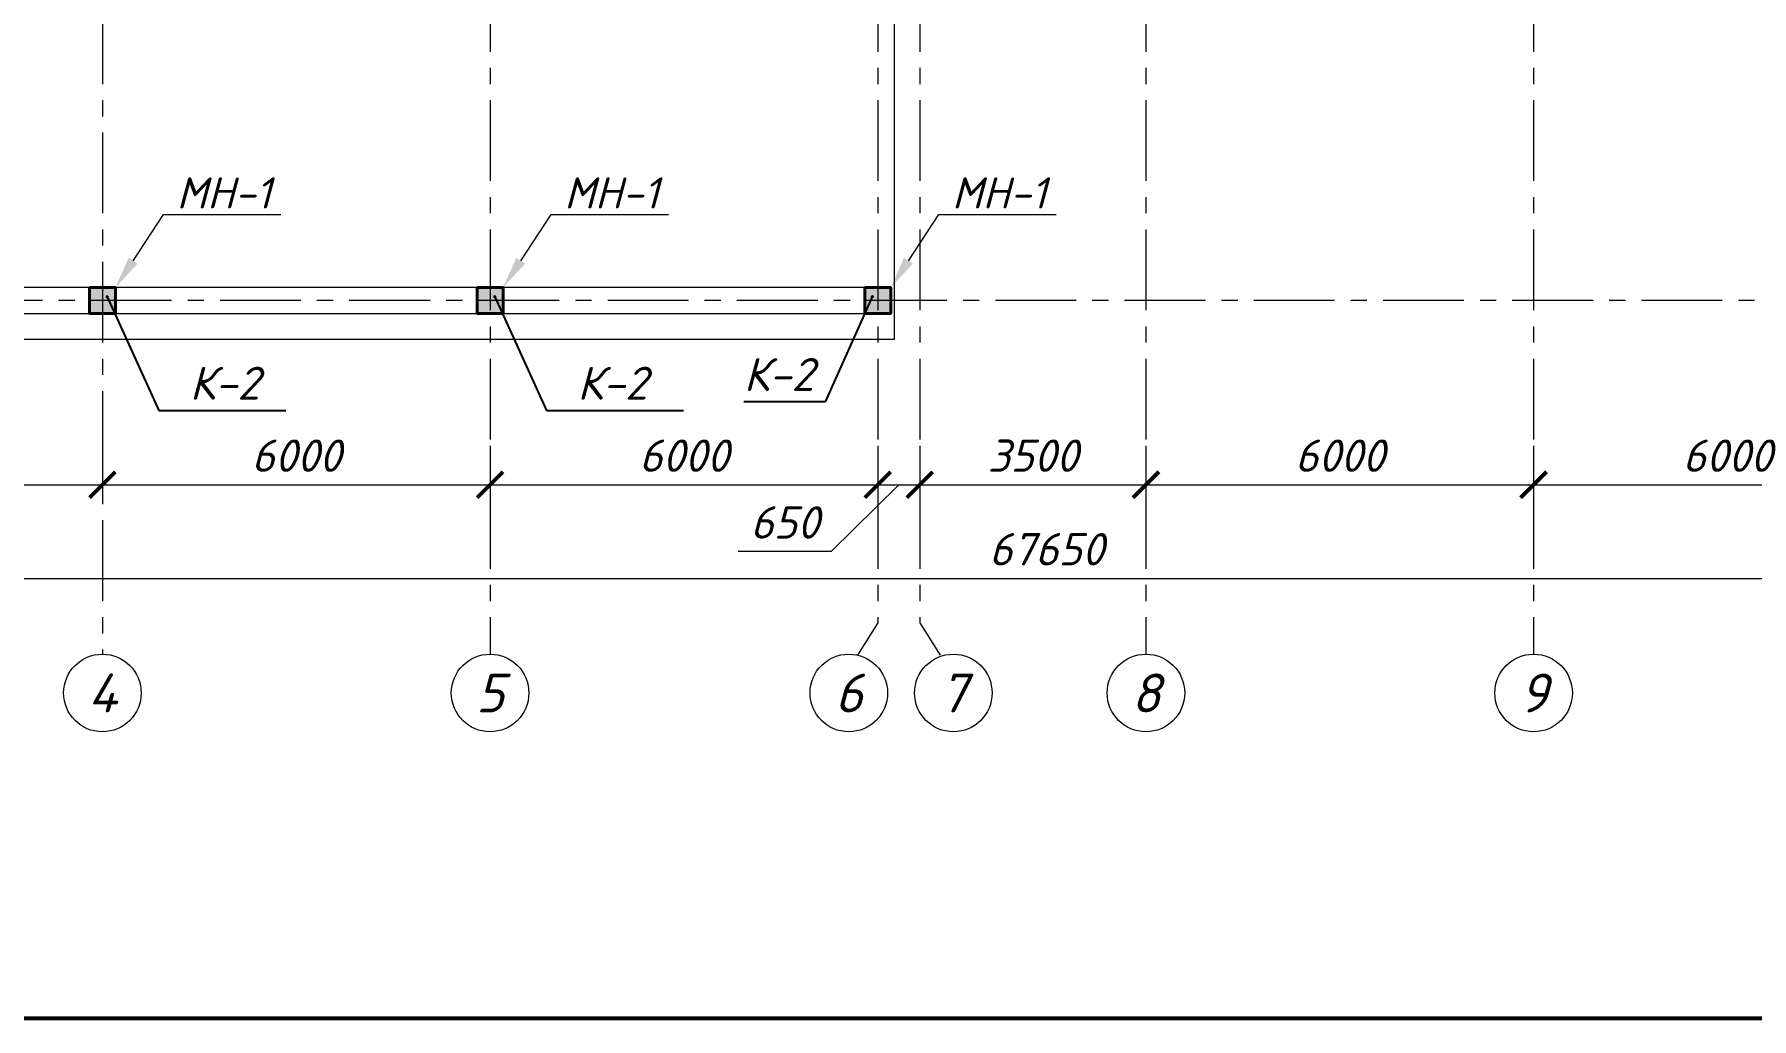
# Model space of a CAD drawing. Header units: millimetres. Extents: x -14920 to 775780, y -118968 to -4590.
# Drawn here: x 16946 to 43525, y -95368 to -80136 of the extents above; entities that cross this region are included whole.
import ezdxf
from ezdxf import colors
from ezdxf.entities.mleader import LeaderData, LeaderLine
from ezdxf.enums import TextEntityAlignment as Align
from ezdxf.math import Vec2, Vec3

# ---------------------------------------------------------------- set-up
doc = ezdxf.new("R2010")
doc.units = ezdxf.units.MM
doc.header["$PDMODE"] = 35
doc.linetypes.add('CENTERX2', pattern=[4, 2.5, -0.5, 0.5, -0.5])
doc.layers.get('Defpoints').update_dxf_attribs({"color": 1, "lineweight": 0})
for name, color, linetype, lineweight in [('#Закл выноски и размеры', 7, 'Continuous', 13), ('#Закладные', 10, 'Continuous', 40), ('k_ Выноски', 7, 'Continuous', 13), ('k_ Осевая', 8, 'CENTERX2', 9), ('k_ Осевые размеры', 251, 'Continuous', 5), ('k_ Позиции', 1, 'Continuous', 13), ('Колонна', 84, 'Continuous', 30), ('Линия Тонкая', 86, 'Continuous', 9), ('Перекрытие. Отм. 0.000', 214, 'Continuous', 40), ('Штриховка', 7, 'Continuous', 25)]:
    doc.layers.add(name, color=color, linetype=linetype, lineweight=lineweight)
doc.styles.get("Standard").update_dxf_attribs({"font": 'isocpeur.ttf'})
doc.styles.add('STEP PR', font='isocpeui.ttf')
doc.dimstyles.get("Standard").update_dxf_attribs({"dimtxt": 0.18, "dimasz": 0.18, "dimexe": 0.18, "dimexo": 0.0625, "dimgap": 0.09, "dimtad": 0, "dimtih": 1, "dimtoh": 1, "dimdec": 4, "dimzin": 0, "dimdsep": 46, "dimtxsty": 'Standard', "dimcen": 0.09, "dimadec": 0, "dimazin": 0, "dimtfac": 1, "dimtdec": 4, "dimtofl": 0, "dimtmove": 0, "dimatfit": 3, "dimfxl": 1, "dimtolj": 1, "dimtzin": 0, "dimarcsym": 0})
doc.dimstyles.new('STEP PR', dxfattribs={"dimscale": 100, "dimtxt": 2.5, "dimasz": 2, "dimexe": 1, "dimexo": 2, "dimgap": 1, "dimtad": 1, "dimdec": 4, "dimlfac": -1, "dimtxsty": 'STEP PR', "dimblk": 'ARCHTICK', "dimcen": 2, "dimdle": 1.5, "dimclrt": 1, "dimadec": 0, "dimazin": 0, "dimtfac": 1, "dimtdec": 4, "dimtmove": 1, "dimatfit": 3, "dimldrblk": 'DOTSMALL', "dimfxl": 1, "dimtolj": 1, "dimtzin": 0, "dimarcsym": 0})

# ---------------------------------------------------------------- blocks, each defined once
blk = doc.blocks.new('*U2186')
blk.add_lwpolyline([(-200, -200), (200, -200), (200, 200), (-200, 200)], close=True)
blk = doc.blocks.new('*U2360')
at = {"layer": 'Линия Тонкая'}
for points in [[(12200, 200), (12200, -200), (17800, -200), (17800, 200)], [(18200, 200), (18200, -200), (23800, -200), (23800, 200)], [(24200, 200), (24200, -200), (29800, -200), (29800, 200)]]:
    blk.add_lwpolyline(points, close=True, dxfattribs=at)
for p in [(18000, 0), (24000, 0), (30000, 0)]:
    blk.add_blockref('*U2186', p)
blk = doc.blocks.new('_ArchTick')
at = {"color": 0, "linetype": 'ByBlock', "const_width": 0.15}
blk.add_lwpolyline([(-0.5, -0.5), (0.5, 0.5)], dxfattribs=at)
blk = doc.blocks.new('*D2298')
at = {"layer": 'Defpoints', "color": 0, "transparency": 16777216}
for p in [(17845, -126715), (23845, -126715), (23845, -127715)]:
    blk.add_point(p, dxfattribs=at)
at = {"layer": 'k_ Осевые размеры', "color": 0, "lineweight": -2, "transparency": 16777216}
for p, q in [((17845, -127115), (17845, -127915)), ((23845, -127115), (23845, -127915)), ((17545, -127715), (24145, -127715))]:
    blk.add_line(p, q, dxfattribs=at)
at = {"layer": 'k_ Осевые размеры', "color": 0, "lineweight": -2, "transparency": 16777216, "xscale": 400, "yscale": 400, "zscale": 400, "rotation": 180}
blk.add_blockref('_ArchTick', (17845, -127715), dxfattribs=at)
at = {"layer": 'k_ Осевые размеры', "color": 0, "lineweight": -2, "transparency": 16777216, "xscale": 400, "yscale": 400, "zscale": 400}
blk.add_blockref('_ArchTick', (23845, -127715), dxfattribs=at)
at = {"layer": 'k_ Осевые размеры', "color": 1, "transparency": 16777216, "insert": (20845, -127265), "char_height": 500, "attachment_point": 5, "style": 'STEP PR'}
blk.add_mtext('\\A1;6000', dxfattribs=at)
blk = doc.blocks.new('_DotSmall')
at = {"color": 0, "linetype": 'ByBlock', "const_width": 0.5}
blk.add_lwpolyline([(-0.0625, 0, 1), (0.0625, 0, 1)], format="xyb", close=True, dxfattribs=at)
blk = doc.blocks.new('*D2299')
at = {"layer": 'Defpoints', "color": 0, "transparency": 16777216}
for p in [(23845, -126715), (29845, -126715), (29845, -127715)]:
    blk.add_point(p, dxfattribs=at)
at = {"layer": 'k_ Осевые размеры', "color": 0, "lineweight": -2, "transparency": 16777216}
for p, q in [((23845, -127115), (23845, -127915)), ((29845, -127115), (29845, -127915)), ((23545, -127715), (30145, -127715))]:
    blk.add_line(p, q, dxfattribs=at)
at = {"layer": 'k_ Осевые размеры', "color": 0, "lineweight": -2, "transparency": 16777216, "xscale": 400, "yscale": 400, "zscale": 400, "rotation": 180}
blk.add_blockref('_ArchTick', (23845, -127715), dxfattribs=at)
at = {"layer": 'k_ Осевые размеры', "color": 0, "lineweight": -2, "transparency": 16777216, "xscale": 400, "yscale": 400, "zscale": 400}
blk.add_blockref('_ArchTick', (29845, -127715), dxfattribs=at)
at = {"layer": 'k_ Осевые размеры', "color": 1, "transparency": 16777216, "insert": (26845, -127265), "char_height": 500, "attachment_point": 5, "style": 'STEP PR'}
blk.add_mtext('\\A1;6000', dxfattribs=at)
blk = doc.blocks.new('*D2300')
at = {"layer": 'Defpoints', "color": 0, "transparency": 16777216}
for p in [(29845, -126715), (35845, -126715), (35845, -127715)]:
    blk.add_point(p, dxfattribs=at)
at = {"layer": 'k_ Осевые размеры', "color": 0, "lineweight": -2, "transparency": 16777216}
for p, q in [((29845, -127115), (29845, -127915)), ((35845, -127115), (35845, -127915)), ((29545, -127715), (36145, -127715))]:
    blk.add_line(p, q, dxfattribs=at)
at = {"layer": 'k_ Осевые размеры', "color": 0, "lineweight": -2, "transparency": 16777216, "xscale": 400, "yscale": 400, "zscale": 400, "rotation": 180}
blk.add_blockref('_ArchTick', (29845, -127715), dxfattribs=at)
at = {"layer": 'k_ Осевые размеры', "color": 0, "lineweight": -2, "transparency": 16777216, "xscale": 400, "yscale": 400, "zscale": 400}
blk.add_blockref('_ArchTick', (35845, -127715), dxfattribs=at)
at = {"layer": 'k_ Осевые размеры', "color": 1, "transparency": 16777216, "insert": (32845, -127265), "char_height": 500, "attachment_point": 5, "style": 'STEP PR'}
blk.add_mtext('\\A1;6000', dxfattribs=at)
blk = doc.blocks.new('*D2301')
at = {"layer": 'Defpoints', "color": 0, "transparency": 16777216}
for p in [(35845, -126715), (36495, -126715), (36495, -127715)]:
    blk.add_point(p, dxfattribs=at)
at = {"layer": 'k_ Осевые размеры', "color": 0, "lineweight": -2, "transparency": 16777216}
for p, q in [((35845, -127115), (35845, -127915)), ((36495, -127115), (36495, -127915)), ((36170, -127715), (35124, -128749)), ((35545, -127715), (36795, -127715)), ((35124, -128749), (33685, -128749))]:
    blk.add_line(p, q, dxfattribs=at)
at = {"layer": 'k_ Осевые размеры', "color": 0, "lineweight": -2, "transparency": 16777216, "xscale": 400, "yscale": 400, "zscale": 400, "rotation": 180}
blk.add_blockref('_ArchTick', (35845, -127715), dxfattribs=at)
at = {"layer": 'k_ Осевые размеры', "color": 0, "lineweight": -2, "transparency": 16777216, "xscale": 400, "yscale": 400, "zscale": 400}
blk.add_blockref('_ArchTick', (36495, -127715), dxfattribs=at)
at = {"layer": 'k_ Осевые размеры', "color": 1, "transparency": 16777216, "insert": (34405, -128299), "char_height": 500, "attachment_point": 5, "style": 'STEP PR'}
blk.add_mtext('\\A1;650', dxfattribs=at)
blk = doc.blocks.new('*D2302')
at = {"layer": 'Defpoints', "color": 0, "transparency": 16777216}
for p in [(36495, -126715), (39995, -126715), (39995, -127715)]:
    blk.add_point(p, dxfattribs=at)
at = {"layer": 'k_ Осевые размеры', "color": 0, "lineweight": -2, "transparency": 16777216}
for p, q in [((36495, -127115), (36495, -127915)), ((39995, -127115), (39995, -127915)), ((36195, -127715), (40295, -127715))]:
    blk.add_line(p, q, dxfattribs=at)
at = {"layer": 'k_ Осевые размеры', "color": 0, "lineweight": -2, "transparency": 16777216, "xscale": 400, "yscale": 400, "zscale": 400, "rotation": 180}
blk.add_blockref('_ArchTick', (36495, -127715), dxfattribs=at)
at = {"layer": 'k_ Осевые размеры', "color": 0, "lineweight": -2, "transparency": 16777216, "xscale": 400, "yscale": 400, "zscale": 400}
blk.add_blockref('_ArchTick', (39995, -127715), dxfattribs=at)
at = {"layer": 'k_ Осевые размеры', "color": 1, "transparency": 16777216, "insert": (38245, -127265), "char_height": 500, "attachment_point": 5, "style": 'STEP PR'}
blk.add_mtext('\\A1;3500', dxfattribs=at)
blk = doc.blocks.new('*D2303')
at = {"layer": 'Defpoints', "color": 0, "transparency": 16777216}
for p in [(39995, -126715), (45995, -126715), (45995, -127715)]:
    blk.add_point(p, dxfattribs=at)
at = {"layer": 'k_ Осевые размеры', "color": 0, "lineweight": -2, "transparency": 16777216}
for p, q in [((39995, -127115), (39995, -127915)), ((45995, -127115), (45995, -127915)), ((39695, -127715), (46295, -127715))]:
    blk.add_line(p, q, dxfattribs=at)
at = {"layer": 'k_ Осевые размеры', "color": 0, "lineweight": -2, "transparency": 16777216, "xscale": 400, "yscale": 400, "zscale": 400, "rotation": 180}
blk.add_blockref('_ArchTick', (39995, -127715), dxfattribs=at)
at = {"layer": 'k_ Осевые размеры', "color": 0, "lineweight": -2, "transparency": 16777216, "xscale": 400, "yscale": 400, "zscale": 400}
blk.add_blockref('_ArchTick', (45995, -127715), dxfattribs=at)
at = {"layer": 'k_ Осевые размеры', "color": 1, "transparency": 16777216, "insert": (42995, -127265), "char_height": 500, "attachment_point": 5, "style": 'STEP PR'}
blk.add_mtext('\\A1;6000', dxfattribs=at)
blk = doc.blocks.new('*D2304')
at = {"layer": 'Defpoints', "color": 0, "transparency": 16777216}
for p in [(45995, -126715), (51995, -126715), (51995, -127715)]:
    blk.add_point(p, dxfattribs=at)
at = {"layer": 'k_ Осевые размеры', "color": 0, "lineweight": -2, "transparency": 16777216}
for p, q in [((45995, -127115), (45995, -127915)), ((51995, -127115), (51995, -127915)), ((45695, -127715), (52295, -127715))]:
    blk.add_line(p, q, dxfattribs=at)
at = {"layer": 'k_ Осевые размеры', "color": 0, "lineweight": -2, "transparency": 16777216, "xscale": 400, "yscale": 400, "zscale": 400, "rotation": 180}
blk.add_blockref('_ArchTick', (45995, -127715), dxfattribs=at)
at = {"layer": 'k_ Осевые размеры', "color": 0, "lineweight": -2, "transparency": 16777216, "xscale": 400, "yscale": 400, "zscale": 400}
blk.add_blockref('_ArchTick', (51995, -127715), dxfattribs=at)
at = {"layer": 'k_ Осевые размеры', "color": 1, "transparency": 16777216, "insert": (48995, -127265), "char_height": 500, "attachment_point": 5, "style": 'STEP PR'}
blk.add_mtext('\\A1;6000', dxfattribs=at)
blk = doc.blocks.new('*D2306')
at = {"layer": 'Defpoints', "color": 0, "transparency": 16777216}
for p in [(5845, -126715), (73495, -126715), (73495, -129167)]:
    blk.add_point(p, dxfattribs=at)
at = {"layer": 'k_ Осевые размеры', "color": 0, "lineweight": -2, "transparency": 16777216}
for p, q in [((5845, -127115), (5845, -129367)), ((73495, -127115), (73495, -129367)), ((5545, -129167), (73795, -129167))]:
    blk.add_line(p, q, dxfattribs=at)
at = {"layer": 'k_ Осевые размеры', "color": 0, "lineweight": -2, "transparency": 16777216, "xscale": 400, "yscale": 400, "zscale": 400, "rotation": 180}
blk.add_blockref('_ArchTick', (5845, -129167), dxfattribs=at)
at = {"layer": 'k_ Осевые размеры', "color": 0, "lineweight": -2, "transparency": 16777216, "xscale": 400, "yscale": 400, "zscale": 400}
blk.add_blockref('_ArchTick', (73495, -129167), dxfattribs=at)
at = {"layer": 'k_ Осевые размеры', "color": 1, "transparency": 16777216, "insert": (38456, -128713), "char_height": 500, "attachment_point": 5, "style": 'STEP PR'}
blk.add_mtext('\\A1;67650', dxfattribs=at)
blk = doc.blocks.new('REINFORCED_CONCRETE')
blk = doc.blocks.new('Оси 1-200')
at = {"layer": 'k_ Осевая', "ltscale": 500}
for points in [[(29845.30853, -109764.63317), (29845.30853, -130337.33479)], [(35845.30853, -109764.63317), (35845.30853, -129852.91824)], [(36495.30853, -109764.63317), (36495.30853, -129852.91824)], [(39995.30853, -109764.63317), (39995.30853, -130337.33479)], [(45995.30853, -109764.63317), (45995.30853, -130337.33479)], [(23845.30853, -112264.63317), (23845.30853, -130337.33479)], [(78915.85205, -124864.63317), (329.20252, -124864.63317)], [(35845.30853, -129852.91824), (35530.26482, -130352.4203)], [(36495.30853, -129852.91824), (36810.35224, -130352.4203)]]:
    blk.add_lwpolyline(points, dxfattribs=at)
at = {"layer": 'k_ Осевая', "color": 254, "linetype": 'ByBlock', "lineweight": 15, "ltscale": 10}
for centre in [(23845.30853, -130937.33479), (29845.30853, -130937.33479), (35396.56723, -130937.33479), (37014.90352, -130937.33479), (39995.30853, -130937.33479), (45995.30853, -130937.33479)]:
    blk.add_circle(centre, 600, dxfattribs=at)
at = {"layer": 'k_ Осевая', "color": 1, "linetype": 'ByBlock', "char_height": 600, "width": 484.8732214, "attachment_point": 5, "style": 'STEP PR'}
for s, insert in [('4', (23845.30853, -130937.33479)), ('5', (29845.30853, -130937.33479)), ('6', (35396.56723, -130937.33479)), ('7', (37014.90352, -130937.33479)), ('8', (39995.30853, -130937.33479)), ('9', (45995.30853, -130937.33479))]:
    blk.add_mtext(s, dxfattribs=dict(at, insert=insert))
at = {"layer": 'k_ Осевые размеры'}
for base, p1, p2, picture, middle in [((73495.3085320228, -129166.6919996968), (5845.3085320228, -126714.6331693088), (73495.3085320228, -126714.6331693088), '*D2306', (38456.2717850313, -129166.6919996968)), ((36495.30853, -127714.63317), (35845.30853, -126714.63317), (36495.30853, -126714.63317), '*D2301', (34924.19219, -128749.20856))]:
    dim = blk.add_linear_dim(base=base, p1=p1, p2=p2, dimstyle='STEP PR', override={"dimscale": 200}, dxfattribs=at)
    dim.commit()
    dim.dimension.update_dxf_attribs({"geometry": picture, "text_midpoint": middle, "dimtype": 160})
for base, p1, p2, picture, middle in [((23845.30853, -127714.63317), (17845.30853, -126714.63317), (23845.30853, -126714.63317), '*D2298', (20845.30853, -127264.63317)), ((29845.30853, -127714.63317), (23845.30853, -126714.63317), (29845.30853, -126714.63317), '*D2299', (26845.30853, -127264.63317)), ((35845.30853, -127714.63317), (29845.30853, -126714.63317), (35845.30853, -126714.63317), '*D2300', (32845.30853, -127264.63317)), ((39995.30853, -127714.63317), (36495.30853, -126714.63317), (39995.30853, -126714.63317), '*D2302', (38245.30853, -127264.63317)), ((45995.30853, -127714.63317), (39995.30853, -126714.63317), (45995.30853, -126714.63317), '*D2303', (42995.30853, -127264.63317)), ((51995.30853, -127714.63317), (45995.30853, -126714.63317), (51995.30853, -126714.63317), '*D2304', (48995.30853, -127264.63317))]:
    dim = blk.add_linear_dim(base=base, p1=p1, p2=p2, dimstyle='STEP PR', override={"dimscale": 200}, dxfattribs=at)
    dim.commit()
    dim.dimension.update_dxf_attribs({"geometry": picture, "text_midpoint": middle})

msp = doc.modelspace()

# ---------------------------------------------------------------- hatches: boundary and pattern name
at = {"layer": 'Штриховка'}
h = msp.add_hatch(color=251, dxfattribs=at)
h.dxf.hatch_style = 1
h.paths.add_polyline_path([(17800, -84055.64237), (18200, -84055.64237), (18200, -84455.64237), (17800, -84455.64237)])
h = msp.add_hatch(color=251, dxfattribs=at)
h.dxf.hatch_style = 1
h.paths.add_polyline_path([(23800, -84055.64237), (24200, -84055.64237), (24200, -84455.64237), (23800, -84455.64237)])
h = msp.add_hatch(color=251, dxfattribs=at)
h.dxf.hatch_style = 1
h.paths.add_polyline_path([(29800, -84055.64237), (30200, -84055.64237), (30200, -84455.64237), (29800, -84455.64237)])

# ---------------------------------------------------------------- linework, layer by layer
at = {"layer": '#Закл выноски и размеры', "color": 3, "lineweight": 53}
msp.add_lwpolyline([(-13310.32841, -4589.58305), (113120.39807, -4589.58305), (113120.39807, -95368.08044), (-13310.32841, -95368.08044)], close=True, dxfattribs=at)
at = {"layer": '#Закладные'}
for points in [[(17800, -84055.64237), (18200, -84055.64237), (18200, -84455.64237), (17800, -84455.64237)], [(23800, -84055.64237), (24200, -84055.64237), (24200, -84455.64237), (23800, -84455.64237)], [(29800, -84055.64237), (30200, -84055.64237), (30200, -84455.64237), (29800, -84455.64237)]]:
    msp.add_lwpolyline(points, close=True, dxfattribs=at)
at = {"layer": 'Перекрытие. Отм. 0.000', "color": 3, "lineweight": 5}
msp.add_lwpolyline([(-1950, -74355.64237), (-1950, -78455.64237), (-600, -78455.64237), (-600, -84855.64237), (30260, -84855.64237), (30260, -78835.64237), (30260, -78835.64237), (30260, -69355.64237), (23500, -69355.64237), (23500, -70855.64237), (-600, -70855.64237), (-600, -74355.64237), (-1950, -74355.64237)], dxfattribs=at)

# ---------------------------------------------------------------- block references
at = {"layer": '#Закл выноски и размеры'}
msp.add_blockref('Оси 1-200', (-5845.30853, 40608.9908), dxfattribs=at)
at = {"layer": 'k_ Позиции'}
ref = msp.add_blockref('REINFORCED_CONCRETE', (19891.96241, -85959.04363), dxfattribs=dict(at, xscale=170, yscale=170, zscale=170))
ref.add_attrib('POSITION', 'К-2', dxfattribs={"layer": '0', "color": 0, "linetype": 'ByBlock', "height": 510, "style": 'STEP PR', "flags": 2}).set_placement((19891.96241, -85789.04363), align=Align.CENTER)
ref = msp.add_blockref('REINFORCED_CONCRETE', (25891.96241, -85959.04363), dxfattribs=dict(at, xscale=170, yscale=170, zscale=170))
ref.add_attrib('POSITION', 'К-2', dxfattribs={"layer": '0', "color": 0, "linetype": 'ByBlock', "height": 510, "style": 'STEP PR', "flags": 2}).set_placement((25891.96241, -85789.04363), align=Align.CENTER)
ref = msp.add_blockref('REINFORCED_CONCRETE', (28468.0892, -85824.43257), dxfattribs=dict(at, xscale=170, yscale=170, zscale=170))
ref.add_attrib('POSITION', 'К-2', dxfattribs={"layer": '0', "color": 0, "linetype": 'ByBlock', "height": 510, "style": 'STEP PR', "flags": 2}).set_placement((28468.0892, -85654.43257), align=Align.CENTER)
at = {"layer": 'Колонна'}
msp.add_blockref('*U2360', (0, -84255.64237), dxfattribs=at)

# ---------------------------------------------------------------- leaders
at = {"layer": '#Закл выноски и размеры'}
ml = msp.add_multileader_mtext('Standard', dxfattribs=at)
ml.set_content('МН-1', color=256, style='STEP PR')
ml.set_leader_properties(color=256, linetype='ByLayer', lineweight=-1)
ml.build(insert=Vec2(0, 0))
ml.multileader.update_dxf_attribs({"text_left_attachment_type": 6, "text_right_attachment_type": 6, "dogleg_length": 0, "arrow_head_size": 500, "scale": 2})
ctx = ml.context
ctx.base_point, ctx.scale, ctx.char_height, ctx.arrow_head_size, ctx.landing_gap_size, ctx.plane_origin = Vec3(12947.34871, -82925.96019), 2, 480, 500, 200, Vec3(20884.80951, -91428.7606)
ctx.left_attachment, ctx.right_attachment = 6, 6
notes = []
notes.append((ctx, [(0, (1, 1, 0), (12947.34871, -82925.96019), (1, 0), 0, [(0, [(12200, -84055.64237)], 0, [])])]))
ctx.mtext.insert, ctx.mtext.rotation, ctx.mtext.width, ctx.mtext.flow_direction = Vec3(13147.34871, -82349.96019), 6.2831853072, 3772.9399382, 5
ml = msp.add_multileader_mtext('Standard', dxfattribs=at)
ml.set_content('МН-1', color=256, style='STEP PR')
ml.set_leader_properties(color=256, linetype='ByLayer', lineweight=-1)
ml.build(insert=Vec2(0, 0))
ml.multileader.update_dxf_attribs({"text_left_attachment_type": 6, "text_right_attachment_type": 6, "dogleg_length": 0, "arrow_head_size": 500, "scale": 2})
ctx = ml.context
ctx.base_point, ctx.scale, ctx.char_height, ctx.arrow_head_size, ctx.landing_gap_size, ctx.plane_origin = Vec3(18947.34871, -82925.96019), 2, 480, 500, 200, Vec3(26884.80951, -91428.7606)
ctx.left_attachment, ctx.right_attachment = 6, 6
notes.append((ctx, [(0, (1, 1, 0), (18947.34871, -82925.96019), (1, 0), 0, [(0, [(18200, -84055.64237)], 0, [])])]))
ctx.mtext.insert, ctx.mtext.rotation, ctx.mtext.width, ctx.mtext.flow_direction = Vec3(19147.34871, -82349.96019), 6.2831853072, 3772.9399382, 5
ml = msp.add_multileader_mtext('Standard', dxfattribs=at)
ml.set_content('МН-1', color=256, style='STEP PR')
ml.set_leader_properties(color=256, linetype='ByLayer', lineweight=-1)
ml.build(insert=Vec2(0, 0))
ml.multileader.update_dxf_attribs({"text_left_attachment_type": 6, "text_right_attachment_type": 6, "dogleg_length": 0, "arrow_head_size": 500, "scale": 2})
ctx = ml.context
ctx.base_point, ctx.scale, ctx.char_height, ctx.arrow_head_size, ctx.landing_gap_size, ctx.plane_origin = Vec3(24947.34871, -82925.96019), 2, 480, 500, 200, Vec3(32884.80951, -91428.7606)
ctx.left_attachment, ctx.right_attachment = 6, 6
notes.append((ctx, [(0, (1, 1, 0), (24947.34871, -82925.96019), (1, 0), 0, [(0, [(24200, -84055.64237)], 0, [])])]))
ctx.mtext.insert, ctx.mtext.rotation, ctx.mtext.width, ctx.mtext.flow_direction = Vec3(25147.34871, -82349.96019), 6.2831853072, 3772.9399382, 5
ml = msp.add_multileader_mtext('Standard', dxfattribs=at)
ml.set_content('МН-1', color=256, style='STEP PR')
ml.set_leader_properties(color=256, linetype='ByLayer', lineweight=-1)
ml.build(insert=Vec2(0, 0))
ml.multileader.update_dxf_attribs({"text_left_attachment_type": 6, "text_right_attachment_type": 6, "dogleg_length": 0, "arrow_head_size": 500, "scale": 2})
ctx = ml.context
ctx.base_point, ctx.scale, ctx.char_height, ctx.arrow_head_size, ctx.landing_gap_size, ctx.plane_origin = Vec3(30947.34871, -82925.96019), 2, 480, 500, 200, Vec3(38884.80951, -91428.7606)
ctx.left_attachment, ctx.right_attachment = 6, 6
notes.append((ctx, [(0, (1, 1, 0), (30947.34871, -82925.96019), (1, 0), 0, [(0, [(30200, -84055.64237)], 0, [])])]))
ctx.mtext.insert, ctx.mtext.rotation, ctx.mtext.width, ctx.mtext.flow_direction = Vec3(31147.34871, -82349.96019), 6.2831853072, 3772.9399382, 5
at = {"layer": 'k_ Выноски', "ltscale": 100}
for points in [[(18072.6867, -84197.13424), (18874.09245, -85959.04363), (20837.72996, -85959.04363)], [(24072.6867, -84197.13424), (24874.09245, -85959.04363), (26992.36885, -85959.04363)], [(29915.17003, -84197.13424), (29187.30505, -85824.43257), (27929.34029, -85824.43257)]]:
    msp.add_leader(points, dimstyle='Standard', override={"dimscale": 100, "dimtxt": 2.5, "dimasz": 2, "dimexe": 1, "dimexo": 2, "dimgap": 0.7, "dimtih": 0, "dimtoh": 0, "dimlfac": -1, "dimzin": 8, "dimcen": 2, "dimdle": 1, "dimclrt": 1, "dimadec": 4, "dimtmove": 1, "dimldrblk": 'DotSmall', "dimfxl": 100}, dxfattribs=at)
for ctx, leaders in notes:
    for number, flags, end, landing, length, lines in leaders:
        leader = LeaderData()
        leader.index, (leader.has_last_leader_line, leader.has_dogleg_vector, leader.attachment_direction) = number, flags
        leader.last_leader_point, leader.dogleg_vector, leader.dogleg_length = Vec3(end), Vec3(landing), length
        for number, points, colour, breaks in lines:
            line = LeaderLine()
            line.index, line.vertices, line.color, line.breaks = number, Vec3.list(points), colors.encode_raw_color(colour), breaks
            leader.lines.append(line)
        ctx.leaders.append(leader)

doc.saveas('drawing.dxf')
